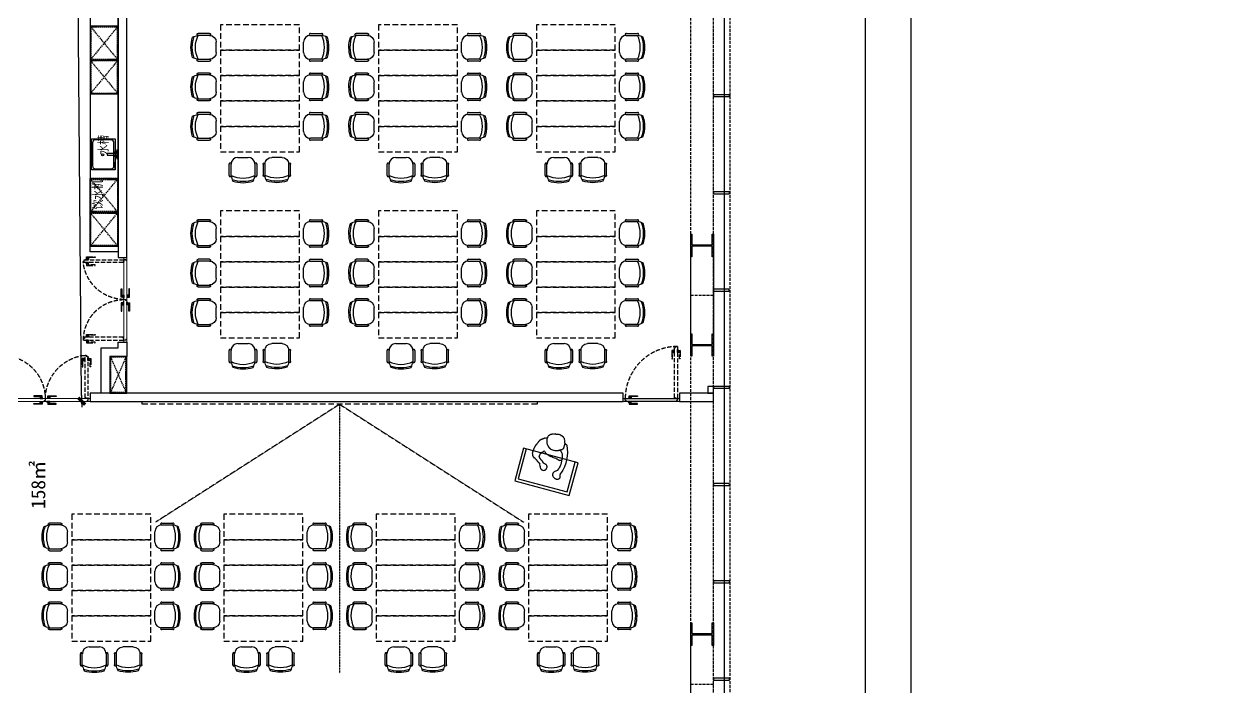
# Model space of a CAD drawing. Header units: millimetres. Extents: x 285006 to 3037698, y -2820855 to 192241.
# Drawn here: x 849787 to 871145, y -498790 to -487044 of the extents above; entities that cross this region are included whole.
import ezdxf
from ezdxf.enums import TextEntityAlignment as Align
from ezdxf.xclip import XClip

# ---------------------------------------------------------------- set-up
doc = ezdxf.new("R2010")
doc.units = ezdxf.units.MM
doc.header["$XCLIPFRAME"] = 2
doc.header["$PDMODE"] = 35
doc.header["$PDSIZE"] = -0.1
for name, pattern in [('1#C-6F$0$CONTINOUS', [0]), ('1#C-6F$0$DASHED2', [0.375, 0.25, -0.125]), ('DASH', [0.35, 0.25, -0.1]), ('DASHED', [0.75, 0.5, -0.25])]:
    doc.linetypes.add(name, pattern=pattern)
for name, color, linetype in [('!PboDS-洁具', 31, 'Continuous'), ('1#C-6F$0$0-XREF', 7, 'Continuous'), ('1#C-6F$0$S-W-BEAMLINE', 4, '1#C-6F$0$DASHED2'), ('4玻璃幕墙', 1, 'Continuous'), ('6铝型材', 8, 'Continuous'), ('___', 4, 'Continuous'), ('__附着_A10-J_KJ_2_B_28F_SEN22M3I_设计区$0$A_WALL_BRIK(砌块墙)', 190, 'Continuous'), ('BS-SHORT CABINET', 30, 'Continuous'), ('DOOR', 60, 'Continuous'), ('DOOR--02', 8, 'Continuous'), ('DS-FINISH', 20, 'Continuous'), ('F-活动家具', 51, 'Continuous'), ('FF-FURN', 51, 'Continuous'), ('FF-TEXT', 50, 'Continuous'), ('FF-活动家具', 51, 'Continuous'), ('FF1-固定家具(落地、到顶)', 30, 'Continuous'), ('WALL', 255, 'Continuous'), ('WALL-地台', 8, 'Continuous')]:
    doc.layers.add(name, color=color, linetype=linetype)
doc.layers.add('WALL-1C-6F-1$0$A-WALL-GLAZ', color=142, linetype='Continuous', lineweight=18)
doc.styles.add('CCD_DIM', font='archs.shx', dxfattribs={"width": 0.7})
doc.styles.add('DIA', font='')
doc.styles.add('T9-L46$0$CCDI-TOG-01', font='arial.ttf')
doc.styles.get('DIA').set_extended_font_data('SimSun')
doc.dimstyles.new('DIM_100', dxfattribs={"dimscale": 100, "dimtxt": 1.5, "dimasz": 1, "dimexe": 1.5, "dimexo": 1.5, "dimgap": 0.6, "dimtad": 1, "dimdec": 0, "dimrnd": 5, "dimzin": 12, "dimdsep": 46, "dimtxsty": 'CCD_DIM', "dimblk": 'CCD_Dimension_Tick', "dimcen": 0.125, "dimclrd": 44, "dimclre": 44, "dimclrt": 50, "dimadec": 0, "dimazin": 0, "dimtfac": 1, "dimtdec": 0, "dimtix": 1, "dimtmove": 2, "dimatfit": 3, "dimldrblk": 'CCD_Leader_Dot', "dimfxl": 5, "dimtvp": 1, "dimtolj": 1, "dimtzin": 0, "dimarcsym": 0})

# ---------------------------------------------------------------- blocks, each defined once
blk = doc.blocks.new('WALL-1C-6F-1$0$mullion_____')
at = {"layer": '6铝型材'}
for p, q in [((-36798, -1713), (-36798, -1433)), ((-36798, -1433), (-36758, -1433)), ((-36758, -1713), (-36758, -1433)), ((-36798, -1713), (-36758, -1713)), ((-36778, -1713), (-36778, -1733))]:
    blk.add_line(p, q, dxfattribs=at)
blk = doc.blocks.new('WALL-1C-6F-1')
at = {"layer": '4玻璃幕墙'}
blk.add_lwpolyline([(98388635, 18768923), (98388635, 18793313)], dxfattribs=at)
at = {"layer": 'WALL-地台', "linetype": 'DASH', "ltscale": 200}
for points in [[(98388435, 18768923), (98388435, 18793313)], [(98388735, 18768923), (98388735, 18793333)], [(98397574, 18787706), (98388735, 18788948)]]:
    blk.add_lwpolyline(points, dxfattribs=at)
at = {"layer": 'WALL-1C-6F-1$0$A-WALL-GLAZ', "lineweight": -3, "xscale": -1, "rotation": 89.99999957281068}
for p in [(98387002, 18749776), (98387002, 18748053), (98386998, 18746330), (98387002, 18744607), (98387002, 18742884), (98387002, 18741160), (98387002, 18739437)]:
    blk.add_blockref('WALL-1C-6F-1$0$mullion_____', p, dxfattribs=at)
blk = doc.blocks.new('1#C-6F$0$A$C13D20D7F')
at = {"layer": '1#C-6F$0$S-W-BEAMLINE', "color": 6, "linetype": '1#C-6F$0$CONTINOUS'}
blk.add_lwpolyline([(380, 200), (20, 200), (20, 13), (0, 13), (0, 413), (20, 413), (20, 225), (380, 225), (380, 413), (400, 413), (400, 13), (380, 13)], close=True, dxfattribs=at)
blk = doc.blocks.new('dfgdergherhre')
at = {"layer": 'WALL-地台', "linetype": 'DASH', "ltscale": 200}
for p, q in [((3281179, 4575341, 0), (3281179, 4627346, 0)), ((3281579, 4575341, 0), (3281579, 4627346, 0)), ((3281179, 4587361, 0), (3281179, 4588727, 0)), ((3281179, 4588044, 0), (3281579, 4588044, 0)), ((3281179, 4580468, 0), (3281179, 4581834, 0)), ((3281179, 4581151, 0), (3281579, 4581151, 0))]:
    blk.add_line(p, q, dxfattribs=at)
at = {"layer": '1#C-6F$0$0-XREF', "ltscale": 1.5, "rotation": 359.999308722076}
for p in [(3281179, 4588714, 0), (3281179, 4586948, 0), (3281179, 4581822, 0)]:
    blk.add_blockref('1#C-6F$0$A$C13D20D7F', p, dxfattribs=at)
blk = doc.blocks.new('*U477')
at = {"layer": 'DOOR', "linetype": 'Continuous', "lineweight": 0, "ltscale": 1000}
for points in [[(-758, 17), (-758, 50), (-1461, 50), (-1461, 50), (-1461, 50), (-1461, 50), (-1461, 50), (-1461, 50), (-1461, 50), (-1461, 50), (-1461, 50), (-1461, 50), (-1461, 50), (-1461, 50), (-1461, 50), (-1461, 50), (-1461, 50), (-1462, 50), (-1462, 18), (-1447, 18), (-1447, 0), (-1446, 0), (-1446, 0), (-1446, 0), (-1446, 0), (-742, 0), (-742, 17)], [(-755, 20), (-755, 50), (-39, 50), (-39, 50), (-39, 50), (-39, 50), (-39, 50), (-39, 50), (-39, 50), (-39, 50), (-39, 50), (-39, 50), (-39, 50), (-39, 50), (-39, 50), (-39, 50), (-39, 50), (-38, 50), (-38, 18), (-53, 18), (-53, 0), (-54, 0), (-54, 0), (-54, 0), (-54, 0), (-739, 0), (-739, 20), (-755, 20)]]:
    blk.add_lwpolyline(points, close=True, dxfattribs=at)
at = {"layer": 'DOOR--02', "linetype": 'DASH', "ltscale": 300}
for p, q in [((-1509, 676), (-1509, 562)), ((-1363, 676), (-1363, 562)), ((-136, 676), (-136, 562)), ((10, 676), (10, 562))]:
    blk.add_line(p, q, dxfattribs=at)
at = {"layer": 'DOOR--02'}
for p, q in [((-835, 98), (-949, 98)), ((-665, 98), (-551, 98)), ((-835, -48), (-949, -48)), ((-665, -48), (-551, -48))]:
    blk.add_line(p, q, dxfattribs=at)
at = {"layer": 'DOOR--02', "linetype": 'DASH', "ltscale": 300}
for points in [[(-1473, 677), (-1473, 712), (-1511, 712), (-1511, 669)], [(-1511, 712), (-1499, 702), (-1499, 676)], [(-1511, 676), (-1511, 562), (-1499, 562), (-1499, 676)], [(-1501, 676), (-1511, 676)], [(-1501, 676), (-1473, 676), (-1473, 676)], [(-1461, 676), (-1461, 727), (-1471, 726), (-1471, 676), (-1461, 676)], [(-1471, 710), (-1461, 710)], [(-1471, 693), (-1461, 693)], [(-1411, 676), (-1411, 727), (-1401, 726), (-1401, 676), (-1411, 676)], [(-1401, 710), (-1411, 710)], [(-1401, 693), (-1411, 693)], [(-1399, 677), (-1399, 712), (-1361, 712), (-1361, 669)], [(-1371, 676), (-1399, 676), (-1399, 676)], [(-1361, 712), (-1373, 702), (-1373, 676)], [(-1361, 676), (-1361, 562), (-1373, 562), (-1373, 676)], [(-1371, 676), (-1361, 676)], [(-100, 677), (-100, 712), (-138, 712), (-138, 669)], [(-138, 712), (-126, 702), (-126, 676)], [(-138, 676), (-138, 562), (-126, 562), (-126, 676)], [(-128, 676), (-138, 676)], [(-128, 676), (-100, 676), (-100, 676)], [(-88, 676), (-88, 727), (-98, 726), (-98, 676), (-88, 676)], [(-98, 710), (-88, 710)], [(-98, 693), (-88, 693)], [(-38, 676), (-38, 727), (-28, 726), (-28, 676), (-38, 676)], [(-28, 710), (-38, 710)], [(-28, 693), (-38, 693)], [(-26, 677), (-26, 712), (12, 712), (12, 669)], [(2, 676), (-26, 676), (-26, 676)], [(12, 712), (0, 702), (0, 676)], [(12, 676), (12, 562), (0, 562), (0, 676)], [(2, 676), (12, 676)]]:
    blk.add_lwpolyline(points, dxfattribs=at)
for points in [[(-1473, 711), (-1473, 677), (-1471, 677), (-1471, 711)], [(-1428, 755), (-1461, 755), (-1461, 51), (-1461, 51), (-1461, 51), (-1461, 51), (-1461, 51), (-1461, 51), (-1461, 51), (-1461, 51), (-1461, 51), (-1461, 51), (-1461, 51), (-1461, 51), (-1461, 51), (-1461, 51), (-1461, 51), (-1461, 50), (-1429, 50), (-1429, 65), (-1411, 65), (-1411, 66), (-1411, 66), (-1411, 66), (-1411, 66), (-1411, 770), (-1428, 770)], [(-1399, 711), (-1399, 677), (-1401, 677), (-1401, 711)], [(-100, 711), (-100, 677), (-98, 677), (-98, 711)], [(-68, 766), (-38, 766), (-38, 51), (-38, 51), (-38, 51), (-38, 51), (-38, 51), (-38, 51), (-38, 51), (-38, 51), (-38, 51), (-38, 51), (-38, 51), (-38, 51), (-38, 51), (-38, 51), (-38, 51), (-38, 50), (-70, 50), (-70, 65), (-88, 65), (-88, 66), (-88, 66), (-88, 66), (-88, 66), (-88, 751), (-68, 751), (-68, 766)], [(-26, 711), (-26, 677), (-28, 677), (-28, 711)]]:
    blk.add_lwpolyline(points, close=True, dxfattribs=at)
at = {"layer": 'DOOR--02'}
for points in [[(-835, 100), (-949, 100), (-949, 88), (-835, 88)], [(-834, 62), (-800, 62), (-800, 100), (-843, 100)], [(-836, 50), (-785, 50), (-785, 60), (-836, 60), (-836, 50)], [(-835, 90), (-835, 100)], [(-800, 100), (-809, 88), (-835, 88)], [(-835, 90), (-835, 62), (-835, 62)], [(-819, 60), (-819, 50)], [(-802, 60), (-802, 50)], [(-664, 50), (-715, 50), (-715, 60), (-664, 60), (-664, 50)], [(-666, 62), (-700, 62), (-700, 100), (-657, 100)], [(-700, 100), (-691, 88), (-665, 88)], [(-698, 60), (-698, 50)], [(-681, 60), (-681, 50)], [(-665, 100), (-551, 100), (-551, 88), (-665, 88)], [(-665, 90), (-665, 100)], [(-665, 90), (-665, 62), (-665, 62)], [(-835, -50), (-949, -50), (-949, -38), (-835, -38)], [(-834, -12), (-800, -12), (-800, -50), (-843, -50)], [(-836, 0), (-785, 0), (-785, -10), (-836, -10), (-836, 0)], [(-835, -40), (-835, -12), (-835, -12)], [(-800, -50), (-809, -38), (-835, -38)], [(-835, -40), (-835, -50)], [(-819, -10), (-819, 0)], [(-802, -10), (-802, 0)], [(-664, 0), (-715, 0), (-715, -10), (-664, -10), (-664, 0)], [(-666, -12), (-700, -12), (-700, -50), (-657, -50)], [(-700, -50), (-691, -38), (-665, -38)], [(-698, -10), (-698, 0)], [(-681, -10), (-681, 0)], [(-665, -40), (-665, -12), (-665, -12)], [(-665, -50), (-551, -50), (-551, -38), (-665, -38)], [(-665, -40), (-665, -50)]]:
    blk.add_lwpolyline(points, dxfattribs=at)
for points in [[(-800, 62), (-835, 62), (-835, 60), (-800, 60)], [(-700, 62), (-665, 62), (-665, 60), (-700, 60)], [(-800, -12), (-835, -12), (-835, -10), (-800, -10)], [(-700, -12), (-665, -12), (-665, -10), (-700, -10)]]:
    blk.add_lwpolyline(points, close=True, dxfattribs=at)
at = {"layer": 'DOOR--02', "linetype": 'DASH', "ltscale": 300}
for centre, radius, start, end in [((-1494, 38), 736, 0.9237, 83.5121), ((-39, 50), 716, 89.9199, 182.4029)]:
    blk.add_arc(centre, radius, start, end, dxfattribs=at)
at = {"layer": 'DS-FINISH', "linetype": 'Continuous', "lineweight": 0, "ltscale": 1000}
for points in [[(-1500, 50), (-1465, 50), (-1465, 15), (-1450, 15), (-1450, 0), (-1500, 0), (-1500, 50)], [(-35, 50), (0, 50), (0, 0), (-50, 0), (-50, 15), (-35, 15), (-35, 50), (0, 50)]]:
    blk.add_lwpolyline(points, dxfattribs=at)
blk = doc.blocks.new('*U498')
at = {"layer": 'DOOR', "linetype": 'Continuous', "lineweight": 0, "ltscale": 1000}
for points in [[(-808, 17), (-808, 50), (-1561, 50), (-1561, 50), (-1561, 50), (-1561, 50), (-1561, 50), (-1561, 50), (-1561, 50), (-1561, 50), (-1561, 50), (-1561, 50), (-1561, 50), (-1561, 50), (-1561, 50), (-1561, 50), (-1561, 50), (-1562, 50), (-1562, 18), (-1547, 18), (-1547, 0), (-1546, 0), (-1546, 0), (-1546, 0), (-1546, 0), (-792, 0), (-792, 17)], [(-805, 20), (-805, 50), (-39, 50), (-39, 50), (-39, 50), (-39, 50), (-39, 50), (-39, 50), (-39, 50), (-39, 50), (-39, 50), (-39, 50), (-39, 50), (-39, 50), (-39, 50), (-39, 50), (-39, 50), (-38, 50), (-38, 18), (-53, 18), (-53, 0), (-54, 0), (-54, 0), (-54, 0), (-54, 0), (-789, 0), (-789, 20), (-805, 20)]]:
    blk.add_lwpolyline(points, close=True, dxfattribs=at)
at = {"layer": 'DOOR--02', "linetype": 'DASH', "ltscale": 300}
for p, q in [((-1610, 726), (-1610, 612)), ((-1464, 726), (-1464, 612)), ((-136, 726), (-136, 612)), ((10, 726), (10, 612))]:
    blk.add_line(p, q, dxfattribs=at)
at = {"layer": 'DOOR--02'}
for p, q in [((-885, 98), (-999, 98)), ((-715, 98), (-601, 98)), ((-885, -48), (-999, -48)), ((-715, -48), (-601, -48))]:
    blk.add_line(p, q, dxfattribs=at)
at = {"layer": 'DOOR--02', "linetype": 'DASH', "ltscale": 300}
for points in [[(-1574, 727), (-1574, 762), (-1612, 762), (-1612, 719)], [(-1612, 762), (-1600, 752), (-1600, 726)], [(-1612, 726), (-1612, 612), (-1600, 612), (-1600, 726)], [(-1602, 726), (-1612, 726)], [(-1602, 726), (-1574, 726), (-1574, 726)], [(-1562, 726), (-1562, 777), (-1572, 776), (-1572, 726), (-1562, 726)], [(-1572, 760), (-1562, 760)], [(-1572, 743), (-1562, 743)], [(-1512, 726), (-1512, 777), (-1502, 776), (-1502, 726), (-1512, 726)], [(-1502, 760), (-1512, 760)], [(-1502, 743), (-1512, 743)], [(-1500, 727), (-1500, 762), (-1462, 762), (-1462, 719)], [(-1472, 726), (-1500, 726), (-1500, 726)], [(-1462, 762), (-1474, 752), (-1474, 726)], [(-1462, 726), (-1462, 612), (-1474, 612), (-1474, 726)], [(-1472, 726), (-1462, 726)], [(-100, 727), (-100, 762), (-138, 762), (-138, 719)], [(-138, 762), (-126, 752), (-126, 726)], [(-138, 726), (-138, 612), (-126, 612), (-126, 726)], [(-128, 726), (-138, 726)], [(-128, 726), (-100, 726), (-100, 726)], [(-88, 726), (-88, 777), (-98, 776), (-98, 726), (-88, 726)], [(-98, 760), (-88, 760)], [(-98, 743), (-88, 743)], [(-38, 726), (-38, 777), (-28, 776), (-28, 726), (-38, 726)], [(-28, 760), (-38, 760)], [(-28, 743), (-38, 743)], [(-26, 727), (-26, 762), (12, 762), (12, 719)], [(2, 726), (-26, 726), (-26, 726)], [(12, 762), (0, 752), (0, 726)], [(12, 726), (12, 612), (0, 612), (0, 726)], [(2, 726), (12, 726)]]:
    blk.add_lwpolyline(points, dxfattribs=at)
for points in [[(-1574, 761), (-1574, 727), (-1572, 727), (-1572, 761)], [(-1529, 805), (-1562, 805), (-1562, 51), (-1562, 51), (-1562, 51), (-1562, 51), (-1562, 51), (-1562, 51), (-1562, 51), (-1562, 51), (-1562, 51), (-1562, 51), (-1562, 51), (-1562, 51), (-1562, 51), (-1562, 51), (-1562, 51), (-1562, 50), (-1530, 50), (-1530, 65), (-1512, 65), (-1512, 66), (-1512, 66), (-1512, 66), (-1512, 66), (-1512, 820), (-1529, 820)], [(-1500, 761), (-1500, 727), (-1502, 727), (-1502, 761)], [(-100, 761), (-100, 727), (-98, 727), (-98, 761)], [(-68, 816), (-38, 816), (-38, 51), (-38, 51), (-38, 51), (-38, 51), (-38, 51), (-38, 51), (-38, 51), (-38, 51), (-38, 51), (-38, 51), (-38, 51), (-38, 51), (-38, 51), (-38, 51), (-38, 51), (-38, 50), (-70, 50), (-70, 65), (-88, 65), (-88, 66), (-88, 66), (-88, 66), (-88, 66), (-88, 801), (-68, 801), (-68, 816)], [(-26, 761), (-26, 727), (-28, 727), (-28, 761)]]:
    blk.add_lwpolyline(points, close=True, dxfattribs=at)
at = {"layer": 'DOOR--02'}
for points in [[(-885, 100), (-999, 100), (-999, 88), (-885, 88)], [(-884, 62), (-850, 62), (-850, 100), (-893, 100)], [(-886, 50), (-835, 50), (-835, 60), (-886, 60), (-886, 50)], [(-885, 90), (-885, 100)], [(-850, 100), (-859, 88), (-885, 88)], [(-885, 90), (-885, 62), (-885, 62)], [(-869, 60), (-869, 50)], [(-852, 60), (-852, 50)], [(-714, 50), (-765, 50), (-765, 60), (-714, 60), (-714, 50)], [(-716, 62), (-750, 62), (-750, 100), (-707, 100)], [(-750, 100), (-741, 88), (-715, 88)], [(-748, 60), (-748, 50)], [(-731, 60), (-731, 50)], [(-715, 100), (-601, 100), (-601, 88), (-715, 88)], [(-715, 90), (-715, 100)], [(-715, 90), (-715, 62), (-715, 62)], [(-885, -50), (-999, -50), (-999, -38), (-885, -38)], [(-884, -12), (-850, -12), (-850, -50), (-893, -50)], [(-886, 0), (-835, 0), (-835, -10), (-886, -10), (-886, 0)], [(-885, -40), (-885, -12), (-885, -12)], [(-850, -50), (-859, -38), (-885, -38)], [(-885, -40), (-885, -50)], [(-869, -10), (-869, 0)], [(-852, -10), (-852, 0)], [(-714, 0), (-765, 0), (-765, -10), (-714, -10), (-714, 0)], [(-716, -12), (-750, -12), (-750, -50), (-707, -50)], [(-750, -50), (-741, -38), (-715, -38)], [(-748, -10), (-748, 0)], [(-731, -10), (-731, 0)], [(-715, -40), (-715, -12), (-715, -12)], [(-715, -50), (-601, -50), (-601, -38), (-715, -38)], [(-715, -40), (-715, -50)]]:
    blk.add_lwpolyline(points, dxfattribs=at)
for points in [[(-850, 62), (-885, 62), (-885, 60), (-850, 60)], [(-750, 62), (-715, 62), (-715, 60), (-750, 60)], [(-850, -12), (-885, -12), (-885, -10), (-850, -10)], [(-750, -12), (-715, -12), (-715, -10), (-750, -10)]]:
    blk.add_lwpolyline(points, close=True, dxfattribs=at)
at = {"layer": 'DOOR--02', "linetype": 'DASH', "ltscale": 300}
for centre, radius, start, end in [((-1594, 38), 786, 0.8702, 84.0232), ((-39, 50), 766, 89.9252, 182.2459)]:
    blk.add_arc(centre, radius, start, end, dxfattribs=at)
at = {"layer": 'DS-FINISH', "linetype": 'Continuous', "lineweight": 0, "ltscale": 1000}
for points in [[(-1600, 50), (-1565, 50), (-1565, 15), (-1550, 15), (-1550, 0), (-1600, 0), (-1600, 50)], [(-35, 50), (0, 50), (0, 0), (-50, 0), (-50, 15), (-35, 15), (-35, 50), (0, 50)]]:
    blk.add_lwpolyline(points, dxfattribs=at)
blk = doc.blocks.new('*U509')
at = {"layer": 'FF1-固定家具(落地、到顶)', "color": 55, "linetype": 'DASH', "ltscale": 100}
for p, q in [((15, 285), (635, 15)), ((15, 15), (635, 285)), ((650, 0), (650, 300))]:
    blk.add_line(p, q, dxfattribs=at)
at = {"layer": 'FF1-固定家具(落地、到顶)'}
blk.add_lwpolyline([(0, 300), (650, 300), (650, 0), (0, 0)], close=True, dxfattribs=at)
at = {"layer": 'FF1-固定家具(落地、到顶)', "color": 55, "linetype": 'DASH', "ltscale": 100}
blk.add_lwpolyline([(15, 285), (635, 285), (635, 15), (15, 15)], close=True, dxfattribs=at)
blk = doc.blocks.new('A$C64783269')
at = {"layer": 'FF-活动家具'}
for p, q in [((1, 151), (1, 400)), ((41, 151), (41, 400)), ((570, 399), (570, 150)), ((610, 399), (610, 150)), ((419, 0), (191, 0))]:
    blk.add_line(p, q, dxfattribs=at)
for centre, radius, start, end in [((305, -192), 752, 72.7146, 107.2107), ((21, 405), 20.8, 344.5058, 195.4229), ((461, 332), 426, 152.8506, 170.8394), ((305, -144), 604, 64.0229, 115.9163), ((305, -200), 730, 70.8382, 109.1021), ((149, 332), 426, 9.0894, 27.0688), ((590, 405), 20.8, 344.5058, 195.4229), ((21, 145), 20.8, 164.5058, 15.4229), ((191, 150), 150, 179.9644, 269.9644), ((419, 150), 150, 269.9644, 359.9644), ((590, 145), 20.8, 164.5058, 15.4229)]:
    blk.add_arc(centre, radius, start, end, dxfattribs=at)
blk = doc.blocks.new('DFGDFGHDTH')
at = {"layer": 'FF-FURN', "linetype": 'DASHED', "ltscale": 200}
for points in [[(3283808, 4592442), (3283808, 4591042), (3284258, 4591042), (3284258, 4592442)], [(3284258, 4592442), (3284258, 4591042), (3284708, 4591042), (3284708, 4592442)], [(3284708, 4592442), (3284708, 4591042), (3285158, 4591042), (3285158, 4592442)], [(3285158, 4592442), (3285158, 4591042), (3285608, 4591042), (3285608, 4592442)], [(3285608, 4592442), (3285608, 4591042), (3286058, 4591042), (3286058, 4592442)]]:
    blk.add_lwpolyline(points, close=True, dxfattribs=at)
at = {"layer": 'FF-FURN', "linetype": 'DASHED', "ltscale": 200, "xscale": 0.8, "yscale": 0.8, "zscale": 0.8}
for p in [(3283964, 4592517), (3284664, 4592517), (3285364, 4592517)]:
    blk.add_blockref('A$C64783269', p, dxfattribs=at)
at = {"layer": 'FF-FURN', "linetype": 'DASHED', "ltscale": 200}
for p, xscale, yscale, zscale, rotation in [((3286158, 4591798), -0.8, 0.8, 0.8, 269.9999999999999), ((3286158, 4591686), 0.8000000000000002, 0.8000000000000002, 0.8000000000000002, 270.0000006730583), ((3283964, 4590967), -0.8, 0.8, 0.8, 180), ((3284664, 4590967), -0.8, 0.8, 0.8, 180), ((3285364, 4590967), -0.8, 0.8, 0.8, 180)]:
    blk.add_blockref('A$C64783269', p, dxfattribs=dict(at, xscale=xscale, yscale=yscale, zscale=zscale, rotation=rotation))
blk = doc.blocks.new('A$C1C14294A')
at = {"layer": 'FF-活动家具', "color": 8}
for p, q in [((67, 427), (70, 427)), ((67, 425), (67, 427)), ((70, 427), (72, 430)), ((72, 430), (78, 435)), ((78, 435), (81, 440)), ((81, 440), (84, 440)), ((84, 442), (89, 442)), ((84, 440), (84, 442)), ((89, 445), (94, 444)), ((89, 442), (89, 445)), ((94, 444), (97, 447)), ((97, 447), (105, 447)), ((105, 447), (108, 449)), ((108, 449), (113, 449)), ((113, 449), (116, 451)), ((116, 451), (124, 451)), ((124, 451), (126, 453)), ((126, 453), (145, 452)), ((131, 450), (132, 458)), ((132, 458), (135, 461)), ((135, 463), (138, 468)), ((135, 461), (135, 463)), ((138, 476), (141, 479)), ((138, 468), (138, 476)), ((141, 481), (144, 484)), ((141, 479), (141, 481)), ((144, 484), (146, 486)), ((145, 452), (147, 450)), ((146, 486), (147, 489)), ((147, 489), (149, 494)), ((147, 450), (160, 449)), ((149, 494), (152, 497)), ((152, 497), (155, 499)), ((155, 502), (158, 502)), ((155, 499), (155, 502)), ((158, 502), (158, 508)), ((158, 504), (161, 507)), ((158, 502), (158, 504)), ((160, 449), (163, 446)), ((161, 507), (164, 512)), ((163, 446), (168, 446)), ((164, 512), (166, 514)), ((166, 514), (169, 517)), ((168, 446), (170, 443)), ((169, 517), (172, 522)), ((170, 443), (178, 443)), ((172, 522), (175, 527)), ((175, 527), (178, 529)), ((178, 529), (181, 535)), ((178, 443), (181, 440)), ((181, 535), (183, 537)), ((181, 440), (189, 439)), ((183, 537), (186, 540)), ((186, 540), (189, 542)), ((189, 542), (192, 545)), ((189, 439), (191, 437)), ((191, 437), (199, 436)), ((192, 545), (194, 547)), ((194, 547), (195, 550)), ((195, 550), (197, 550)), ((197, 550), (200, 552)), ((199, 436), (204, 433)), ((200, 555), (208, 562)), ((200, 552), (200, 555)), ((204, 433), (212, 433)), ((208, 562), (211, 565)), ((211, 565), (214, 564)), ((212, 433), (214, 430)), ((214, 564), (216, 567)), ((214, 430), (220, 427)), ((216, 567), (219, 567)), ((219, 567), (222, 569)), ((220, 427), (222, 427)), ((222, 569), (224, 569)), ((224, 569), (227, 572)), ((227, 572), (238, 576)), ((238, 576), (241, 579)), ((241, 579), (246, 581)), ((246, 581), (251, 581)), ((251, 581), (262, 586)), ((262, 586), (267, 585)), ((267, 585), (273, 588)), ((273, 588), (278, 590)), ((278, 590), (284, 592)), ((284, 592), (289, 595)), ((289, 595), (292, 594)), ((292, 594), (300, 597)), ((300, 597), (305, 602)), ((305, 602), (310, 604)), ((310, 604), (316, 604)), ((316, 604), (318, 606)), ((318, 606), (326, 608)), ((326, 608), (332, 611)), ((332, 611), (337, 610)), ((337, 610), (340, 613)), ((340, 613), (348, 613)), ((348, 613), (353, 615)), ((353, 615), (364, 614)), ((364, 614), (366, 617)), ((367, 433), (364, 430)), ((364, 430), (367, 425)), ((366, 617), (390, 616)), ((370, 432), (367, 433)), ((370, 435), (370, 432)), ((372, 435), (370, 435)), ((375, 437), (372, 435)), ((378, 440), (375, 437)), ((381, 442), (378, 440)), ((383, 442), (381, 442)), ((383, 445), (383, 442)), ((386, 445), (383, 445)), ((392, 452), (386, 447)), ((386, 447), (386, 445)), ((390, 616), (393, 618)), ((395, 457), (392, 452)), ((393, 618), (429, 616)), ((397, 460), (395, 457)), ((400, 460), (397, 460)), ((405, 462), (400, 460)), ((411, 467), (405, 462)), ((416, 469), (411, 467)), ((419, 472), (416, 469)), ((424, 474), (419, 472)), ((427, 474), (424, 474)), ((430, 477), (427, 474)), ((429, 616), (430, 619)), ((430, 619), (435, 621)), ((435, 479), (430, 477)), ((435, 621), (474, 619)), ((440, 479), (435, 479)), ((443, 481), (440, 479)), ((454, 481), (443, 481)), ((456, 483), (454, 481)), ((488, 481), (456, 483)), ((474, 619), (474, 616)), ((474, 616), (477, 616)), ((477, 616), (477, 614)), ((477, 614), (479, 613)), ((479, 613), (482, 611)), ((482, 611), (484, 611)), ((484, 611), (487, 608)), ((487, 608), (489, 608)), ((488, 479), (488, 481)), ((490, 479), (488, 479)), ((489, 608), (492, 605)), ((493, 476), (490, 479)), ((492, 605), (500, 604)), ((496, 476), (493, 476)), ((495, 473), (496, 476)), ((498, 473), (495, 473)), ((503, 470), (498, 473)), ((500, 604), (502, 602)), ((502, 602), (505, 599)), ((508, 465), (503, 470)), ((505, 599), (510, 599)), ((508, 462), (508, 465)), ((510, 459), (508, 462)), ((510, 599), (510, 596)), ((510, 596), (512, 596)), ((513, 459), (510, 459)), ((512, 596), (518, 593)), ((513, 456), (513, 459)), ((516, 456), (513, 456)), ((518, 453), (516, 456)), ((518, 593), (520, 590)), ((520, 448), (518, 453)), ((520, 590), (522, 585)), ((523, 445), (520, 448)), ((522, 585), (525, 582)), ((523, 443), (523, 445)), ((525, 443), (523, 443)), ((525, 582), (525, 579)), ((525, 579), (527, 577)), ((528, 437), (525, 443)), ((527, 577), (530, 574)), ((530, 434), (528, 437)), ((530, 574), (532, 571)), ((530, 432), (530, 434)), ((535, 426), (530, 432)), ((532, 571), (532, 563)), ((532, 563), (534, 563)), ((534, 563), (534, 555)), ((534, 555), (537, 555)), ((537, 555), (536, 550)), ((536, 550), (539, 547)), ((539, 547), (539, 546)), ((539, 546), (541, 543)), ((541, 543), (543, 541)), ((543, 541), (543, 539)), ((543, 539), (545, 535)), ((545, 535), (548, 531)), ((548, 531), (548, 528)), ((548, 528), (551, 525)), ((551, 525), (553, 523)), ((553, 523), (553, 520)), ((553, 520), (556, 517)), ((556, 517), (558, 512)), ((558, 512), (558, 510)), ((558, 510), (560, 506)), ((560, 506), (563, 504)), ((563, 504), (565, 502)), ((565, 502), (565, 500)), ((565, 500), (567, 500)), ((567, 500), (567, 498)), ((567, 498), (569, 498)), ((569, 498), (569, 496)), ((569, 496), (571, 496)), ((571, 496), (570, 494)), ((570, 494), (572, 492)), ((572, 492), (574, 490)), ((574, 490), (574, 489)), ((574, 489), (576, 489)), ((576, 489), (576, 487)), ((576, 487), (577, 487)), ((577, 487), (577, 485)), ((577, 485), (579, 483)), ((579, 483), (581, 481)), ((581, 481), (583, 479)), ((583, 479), (582, 475)), ((582, 475), (584, 473)), ((584, 473), (584, 471)), ((584, 471), (586, 469)), ((586, 469), (588, 467)), ((588, 467), (588, 465)), ((588, 465), (589, 463)), ((589, 463), (591, 461)), ((591, 461), (591, 458)), ((591, 458), (593, 456)), ((593, 456), (592, 452)), ((592, 452), (594, 450)), ((594, 450), (596, 448)), ((596, 448), (596, 446)), ((596, 446), (598, 446)), ((598, 446), (598, 444)), ((598, 444), (599, 442)), ((599, 442), (601, 440)), ((601, 440), (601, 439)), ((601, 439), (603, 437)), ((603, 437), (606, 434)), ((606, 434), (608, 433)), ((608, 433), (610, 432)), ((610, 432), (614, 430)), ((614, 430), (619, 430)), ((619, 430), (621, 428)), ((621, 428), (627, 428)), ((627, 428), (628, 426)), ((1, 272), (0, 257)), ((0, 257), (2, 255)), ((3, 273), (1, 272)), ((2, 255), (2, 251)), ((2, 251), (3, 250)), ((5, 286), (3, 284)), ((3, 284), (3, 273)), ((3, 250), (3, 248)), ((3, 248), (5, 246)), ((7, 293), (5, 291)), ((5, 291), (5, 286)), ((5, 246), (5, 242)), ((5, 242), (6, 240)), ((6, 240), (6, 237)), ((6, 237), (8, 235)), ((8, 299), (7, 293)), ((10, 300), (8, 299)), ((8, 235), (8, 229)), ((8, 229), (9, 227)), ((9, 227), (9, 222)), ((9, 222), (11, 220)), ((12, 308), (10, 306)), ((10, 306), (10, 300)), ((11, 220), (11, 216)), ((11, 216), (12, 214)), ((14, 313), (12, 311)), ((12, 311), (12, 308)), ((12, 214), (12, 209)), ((16, 318), (14, 317)), ((14, 317), (14, 313)), ((18, 324), (16, 322)), ((16, 322), (16, 318)), ((17, 328), (18, 341)), ((17, 328), (18, 324)), ((18, 341), (21, 343)), ((21, 348), (24, 353)), ((21, 343), (21, 348)), ((24, 359), (27, 361)), ((24, 353), (24, 359)), ((27, 369), (30, 372)), ((27, 361), (27, 369)), ((30, 372), (33, 377)), ((33, 377), (36, 382)), ((36, 387), (39, 390)), ((36, 382), (36, 387)), ((39, 392), (42, 395)), ((39, 390), (39, 392)), ((42, 397), (45, 400)), ((42, 395), (42, 397)), ((45, 400), (50, 410)), ((50, 410), (53, 412)), ((53, 412), (56, 418)), ((56, 418), (61, 420)), ((61, 420), (62, 423)), ((62, 423), (64, 425)), ((64, 425), (67, 425)), ((222, 427), (222, 425)), ((222, 425), (227, 424)), ((227, 424), (230, 421)), ((230, 421), (232, 419)), ((232, 419), (235, 416)), ((235, 416), (237, 416)), ((237, 416), (237, 413)), ((237, 413), (240, 413)), ((240, 413), (242, 410)), ((242, 410), (245, 408)), ((245, 408), (247, 405)), ((247, 405), (247, 402)), ((247, 402), (250, 402)), ((250, 402), (252, 399)), ((252, 399), (257, 396)), ((257, 396), (260, 396)), ((260, 396), (262, 393)), ((262, 393), (265, 391)), ((265, 391), (267, 385)), ((267, 385), (270, 382)), ((270, 382), (275, 380)), ((275, 380), (275, 374)), ((275, 374), (277, 372)), ((277, 372), (280, 369)), ((280, 369), (279, 366)), ((279, 366), (282, 363)), ((282, 363), (284, 358)), ((284, 358), (287, 355)), ((286, 218), (286, 211)), ((288, 218), (286, 218)), ((287, 355), (289, 353)), ((289, 227), (288, 218)), ((289, 353), (289, 350)), ((289, 350), (292, 347)), ((290, 229), (289, 227)), ((291, 236), (290, 229)), ((292, 347), (291, 345)), ((291, 345), (294, 339)), ((293, 238), (291, 236)), ((295, 245), (293, 243)), ((293, 243), (293, 238)), ((294, 339), (294, 336)), ((294, 336), (296, 334)), ((297, 254), (295, 252)), ((295, 252), (295, 245)), ((296, 334), (296, 331)), ((296, 331), (298, 326)), ((299, 317), (297, 278)), ((297, 278), (298, 274)), ((298, 274), (297, 254)), ((298, 326), (298, 318)), ((298, 318), (299, 317)), ((367, 425), (374, 416)), ((374, 416), (379, 408)), ((379, 408), (381, 405)), ((381, 405), (384, 405)), ((384, 405), (384, 403)), ((384, 403), (386, 397)), ((386, 397), (391, 389)), ((391, 389), (396, 384)), ((396, 384), (398, 376)), ((398, 376), (398, 373)), ((398, 373), (400, 368)), ((400, 368), (405, 365)), ((405, 365), (405, 360)), ((405, 360), (408, 357)), ((408, 357), (407, 351)), ((407, 351), (410, 343)), ((410, 343), (412, 333)), ((412, 333), (414, 325)), ((414, 325), (416, 322)), ((416, 322), (416, 312)), ((416, 312), (418, 306)), ((418, 306), (418, 301)), ((418, 301), (420, 290)), ((420, 290), (422, 282)), ((422, 282), (421, 264)), ((421, 264), (423, 256)), ((423, 256), (422, 222)), ((422, 222), (424, 216)), ((424, 216), (423, 195)), ((537, 424), (535, 426)), ((537, 421), (537, 424)), ((540, 416), (537, 421)), ((540, 413), (540, 416)), ((540, 412), (540, 413)), ((540, 412), (545, 404)), ((545, 402), (545, 404)), ((547, 402), (545, 402)), ((547, 398), (547, 402)), ((549, 398), (547, 398)), ((548, 396), (549, 398)), ((550, 396), (548, 396)), ((552, 394), (550, 396)), ((554, 392), (552, 394)), ((556, 392), (554, 392)), ((556, 390), (556, 392)), ((557, 390), (556, 390)), ((559, 388), (557, 390)), ((559, 388), (564, 383)), ((564, 380), (564, 383)), ((567, 380), (564, 380)), ((569, 377), (567, 380)), ((573, 375), (569, 377)), ((573, 373), (573, 375)), ((575, 373), (573, 373)), ((575, 369), (575, 373)), ((577, 367), (575, 369)), ((576, 361), (577, 367)), ((578, 361), (576, 361)), ((578, 348), (578, 361)), ((579, 346), (578, 348)), ((579, 341), (579, 346)), ((581, 339), (579, 341)), ((581, 333), (581, 339)), ((582, 331), (581, 333)), ((582, 327), (582, 331)), ((584, 325), (582, 327)), ((584, 323), (584, 325)), ((586, 321), (584, 323)), ((585, 318), (586, 321)), ((587, 316), (585, 318)), ((589, 314), (587, 316)), ((589, 312), (589, 314)), ((591, 312), (589, 312)), ((591, 310), (591, 312)), ((592, 308), (591, 310)), ((592, 306), (592, 308)), ((594, 304), (592, 306)), ((596, 304), (594, 304)), ((598, 302), (596, 304)), ((599, 302), (598, 302)), ((601, 300), (599, 302)), ((603, 300), (601, 300)), ((605, 298), (603, 300)), ((607, 296), (605, 298)), ((608, 296), (607, 296)), ((610, 294), (608, 296)), ((612, 292), (610, 294)), ((623, 291), (612, 292)), ((627, 293), (623, 291)), ((647, 292), (627, 293)), ((628, 426), (632, 426)), ((632, 426), (634, 424)), ((634, 424), (636, 424)), ((636, 424), (638, 422)), ((638, 422), (639, 420)), ((639, 420), (641, 420)), ((641, 420), (643, 418)), ((643, 418), (645, 417)), ((645, 417), (647, 416)), ((647, 416), (648, 415)), ((651, 294), (647, 292)), ((648, 415), (650, 413)), ((650, 413), (652, 411)), ((659, 293), (651, 294)), ((652, 411), (654, 411)), ((654, 411), (656, 409)), ((656, 409), (657, 409)), ((657, 409), (657, 407)), ((657, 407), (659, 407)), ((659, 407), (661, 405)), ((661, 295), (659, 293)), ((661, 405), (663, 405)), ((663, 295), (661, 295)), ((663, 405), (665, 403)), ((665, 297), (663, 295)), ((665, 403), (666, 403)), ((666, 297), (665, 297)), ((666, 403), (666, 401)), ((666, 401), (670, 401)), ((668, 298), (666, 297)), ((670, 300), (668, 298)), ((670, 401), (672, 399)), ((672, 300), (670, 300)), ((672, 399), (674, 399)), ((674, 302), (672, 300)), ((674, 399), (674, 397)), ((674, 397), (677, 397)), ((676, 304), (674, 302)), ((676, 305), (676, 304)), ((678, 305), (676, 305)), ((677, 397), (679, 395)), ((680, 307), (678, 305)), ((679, 395), (681, 393)), ((682, 311), (680, 309)), ((680, 309), (680, 307)), ((681, 393), (681, 391)), ((681, 391), (683, 391)), ((683, 391), (682, 387)), ((682, 387), (684, 385)), ((684, 313), (682, 311)), ((684, 385), (686, 383)), ((686, 316), (684, 314)), ((684, 314), (684, 313)), ((686, 383), (686, 382)), ((686, 382), (688, 380)), ((688, 318), (686, 316)), ((688, 380), (688, 378)), ((688, 378), (689, 378)), ((688, 320), (688, 318)), ((690, 320), (688, 320)), ((689, 378), (691, 376)), ((692, 323), (690, 322)), ((690, 322), (690, 320)), ((691, 376), (691, 372)), ((691, 372), (693, 372)), ((694, 331), (692, 329)), ((692, 329), (692, 323)), ((693, 372), (693, 366)), ((693, 366), (694, 364)), ((694, 364), (694, 355)), ((694, 355), (695, 351)), ((695, 351), (694, 331)), ((12, 209), (14, 207)), ((14, 207), (15, 205)), ((15, 205), (15, 201)), ((15, 201), (17, 199)), ((17, 199), (17, 198)), ((17, 198), (19, 196)), ((19, 196), (23, 185)), ((28, 180), (23, 185)), ((32, 171), (28, 180)), ((37, 166), (32, 171)), ((42, 160), (37, 166)), ((47, 157), (42, 160)), ((50, 155), (47, 157)), ((53, 155), (50, 155)), ((58, 152), (53, 155)), ((60, 149), (58, 152)), ((65, 146), (60, 149)), ((70, 146), (65, 146)), ((73, 143), (70, 146)), ((76, 143), (73, 143)), ((81, 140), (76, 143)), ((83, 140), (81, 140)), ((86, 137), (83, 140)), ((88, 137), (86, 137)), ((94, 134), (88, 137)), ((99, 134), (94, 134)), ((106, 131), (99, 134)), ((112, 128), (106, 131)), ((114, 125), (112, 128)), ((119, 125), (114, 125)), ((122, 122), (119, 125)), ((135, 121), (122, 122)), ((131, 117), (131, 121)), ((133, 115), (131, 117)), ((132, 104), (133, 115)), ((134, 102), (132, 104)), ((134, 96), (134, 102)), ((136, 95), (134, 96)), ((140, 118), (135, 121)), ((135, 91), (136, 95)), ((137, 91), (135, 91)), ((137, 85), (137, 91)), ((139, 83), (137, 85)), ((200, 115), (140, 118)), ((203, 118), (200, 115)), ((211, 117), (203, 118)), ((214, 120), (211, 117)), ((219, 122), (214, 120)), ((222, 125), (219, 122)), ((222, 127), (222, 125)), ((225, 127), (222, 127)), ((227, 129), (225, 127)), ((233, 132), (227, 129)), ((236, 134), (233, 132)), ((238, 139), (236, 137)), ((236, 137), (236, 134)), ((241, 145), (238, 139)), ((244, 147), (241, 145)), ((247, 150), (244, 147)), ((250, 155), (247, 150)), ((253, 160), (250, 155)), ((256, 165), (253, 160)), ((258, 170), (256, 167)), ((256, 167), (256, 165)), ((261, 175), (258, 170)), ((264, 180), (261, 175)), ((267, 183), (264, 180)), ((270, 188), (267, 185)), ((267, 185), (267, 183)), ((276, 195), (270, 190)), ((270, 190), (270, 188)), ((278, 198), (276, 195)), ((280, 202), (278, 201)), ((278, 201), (278, 198)), ((282, 204), (280, 202)), ((284, 205), (282, 204)), ((284, 211), (284, 205)), ((286, 211), (284, 211)), ((434, 113), (422, 86)), ((423, 195), (425, 187)), ((425, 187), (425, 180)), ((425, 180), (427, 177)), ((427, 177), (426, 166)), ((426, 166), (429, 161)), ((429, 161), (431, 155)), ((431, 155), (431, 150)), ((431, 150), (433, 145)), ((433, 145), (435, 137)), ((437, 118), (434, 116)), ((434, 116), (434, 113)), ((435, 137), (438, 129)), ((438, 129), (437, 118))]:
    blk.add_line(p, q, dxfattribs=at)
blk.add_lwpolyline([(140, 120, -0.214441), (104, 132)], format="xyb", dxfattribs=at)
for points in [[(260, 173), (270, 157), (281, 142), (292, 129), (305, 118), (315, 111), (327, 106), (339, 101), (351, 98), (377, 93), (404, 89), (467, 79), (498, 76), (514, 76), (529, 77), (553, 81), (576, 87), (623, 103)], [(395, 91), (392, 90)], [(623, 103), (636, 120), (643, 129), (651, 136), (660, 144), (665, 147), (669, 150), (674, 152), (680, 155), (685, 156), (690, 157), (696, 158), (702, 158), (707, 158), (713, 157), (718, 155), (724, 153), (729, 151), (733, 148), (737, 145), (741, 142), (747, 135), (752, 127), (757, 119), (762, 109), (766, 99), (768, 89), (769, 84), (770, 79), (770, 74), (770, 69), (770, 64), (769, 59), (768, 54), (766, 50), (764, 45), (762, 41), (757, 35), (752, 29), (746, 24), (740, 20), (733, 17), (727, 15), (720, 14), (716, 14), (713, 14), (709, 15), (705, 16), (698, 19), (691, 22), (683, 25), (679, 26), (674, 27), (669, 27), (664, 27), (659, 26), (654, 26), (645, 23)]]:
    blk.add_lwpolyline(points, dxfattribs=at)
blk.add_arc((467, 680), 681, 241.2239, 285.1854, dxfattribs=at)
blk = doc.blocks.new('DSGFDGDFGDG')
at = {"layer": 'FF-活动家具', "elevation": 0}
blk.add_lwpolyline([(3272360, 4574370), (3271760, 4574370), (3271760, 4575370), (3272360, 4575370)], close=True, dxfattribs=at)
blk.add_lwpolyline([(3271760, 4575320), (3272310, 4575320), (3272310, 4574420), (3271760, 4574420)], dxfattribs=at)
at = {"layer": 'FF-活动家具', "color": 8, "rotation": 3.435837834233141}
blk.add_blockref('A$C1C14294A', (3271375, 4574552, 0), dxfattribs=at)
blk = doc.blocks.new('*U914')
at = {"layer": 'FF1-固定家具(落地、到顶)', "color": 55, "linetype": 'DASH', "ltscale": 100}
for p, q in [((15, 485), (585, 15)), ((15, 15), (585, 485)), ((600, 0), (600, 500))]:
    blk.add_line(p, q, dxfattribs=at)
at = {"layer": 'FF1-固定家具(落地、到顶)'}
blk.add_lwpolyline([(0, 500), (600, 500), (600, 0), (0, 0)], close=True, dxfattribs=at)
at = {"layer": 'FF1-固定家具(落地、到顶)', "color": 55, "linetype": 'DASH', "ltscale": 100}
blk.add_lwpolyline([(15, 485), (585, 485), (585, 15), (15, 15)], close=True, dxfattribs=at)
blk = doc.blocks.new('DSGERWGER4GYE4GYE4Y')
at = {"linetype": 'Continuous'}
blk.add_wipeout([(851396, -69747), (851396, -69197), (850976, -69197), (850976, -69747)], dxfattribs=at).translate(0, 0, 0).dxf.layer = 'F-活动家具'
at = {"layer": 'F-活动家具', "linetype": 'Continuous'}
for p, q in [((851429, -69384, 0), (851429, -69559, 0)), ((851459, -69434, 0), (851379, -69434, 0)), ((851459, -69509, 0), (851379, -69509, 0)), ((851396, -69734, 0), (851396, -69609, 0))]:
    blk.add_line(p, q, dxfattribs=at)
at = {"layer": 'F-活动家具', "linetype": 'Continuous', "elevation": 0}
for points in [[(850976, -69197), (851396, -69197), (851396, -69747), (850976, -69747), (850976, -69197)], [(851454, -69459), (851254, -69459), (851254, -69484), (851454, -69484), (851454, -69459)]]:
    blk.add_lwpolyline(points, dxfattribs=at)
blk.add_lwpolyline([(850996, -69267), (850996, -69677, 0.414214), (851046, -69727), (851326, -69727, 0.414214), (851376, -69677), (851376, -69267, 0.414214), (851326, -69217), (851046, -69217, 0.414214)], format="xyb", close=True, dxfattribs=at)
at = {"layer": 'F-活动家具', "linetype": 'Continuous'}
for centre, radius in [((851429, -69434, 0), 25), ((851176, -69480, 0), 18.4), ((851429, -69509, 0), 25)]:
    blk.add_circle(centre, radius, dxfattribs=at)
blk = doc.blocks.new('M--900')
at = {"layer": 'DOOR'}
blk.add_lwpolyline([(-962, 50), (-38, 50), (-38, 18), (-53, 18), (-53, 0), (-947, 0), (-947, 18), (-962, 18), (-962, 50)], dxfattribs=at)
at = {"layer": 'DOOR--02', "linetype": 'DASH', "ltscale": 300}
for p, q in [((-136, 869), (-136, 755)), ((10, 869), (10, 755))]:
    blk.add_line(p, q, dxfattribs=at)
at = {"layer": 'DOOR--02'}
for p, q in [((-857, 98), (-743, 98)), ((-857, -48), (-743, -48))]:
    blk.add_line(p, q, dxfattribs=at)
at = {"layer": 'DOOR--02', "linetype": 'DASH', "ltscale": 300}
for points in [[(-100, 870), (-100, 904), (-138, 904), (-138, 861)], [(-138, 904), (-126, 895), (-126, 869)], [(-138, 869), (-138, 755), (-126, 755), (-126, 869)], [(-128, 869), (-138, 869)], [(-128, 869), (-100, 869), (-100, 869)], [(-88, 869), (-88, 919), (-98, 919), (-98, 869), (-88, 869)], [(-98, 902), (-88, 902)], [(-98, 885), (-88, 885)], [(-38, 974), (-38, 50), (-70, 50), (-70, 65), (-88, 65), (-88, 959), (-70, 959), (-70, 974), (-38, 974)], [(-38, 919), (-38, 919)], [(-38, 869), (-38, 919), (-28, 919), (-28, 869), (-38, 869)], [(-28, 902), (-38, 902)], [(-28, 885), (-38, 885)], [(-26, 870), (-26, 904), (12, 904), (12, 861)], [(2, 869), (-26, 869), (-26, 869)], [(12, 904), (0, 895), (0, 869)], [(12, 869), (12, 755), (0, 755), (0, 869)], [(2, 869), (12, 869)]]:
    blk.add_lwpolyline(points, dxfattribs=at)
for points in [[(-100, 904), (-100, 869), (-98, 869), (-98, 904)], [(-26, 904), (-26, 869), (-28, 869), (-28, 904)]]:
    blk.add_lwpolyline(points, close=True, dxfattribs=at)
at = {"layer": 'DOOR--02'}
for points in [[(-857, 50), (-907, 50), (-907, 60), (-857, 60), (-857, 50)], [(-907, 50), (-907, 50)], [(-858, 62), (-892, 62), (-892, 100), (-849, 100)], [(-857, 100), (-743, 100), (-743, 88), (-857, 88)], [(-857, 90), (-857, 100)], [(-857, 90), (-857, 62), (-857, 62)], [(-857, 0), (-907, 0), (-907, -10), (-857, -10), (-857, 0)], [(-858, -12), (-892, -12), (-892, -50), (-849, -50)], [(-857, -40), (-857, -12), (-857, -12)], [(-857, -50), (-743, -50), (-743, -38), (-857, -38)], [(-857, -40), (-857, -50)]]:
    blk.add_lwpolyline(points, dxfattribs=at)
at = {"layer": 'DOOR--02', "ltscale": 0.1}
for points in [[(-892, 100), (-883, 88), (-857, 88)], [(-890, 60), (-890, 50)], [(-873, 60), (-873, 50)], [(-892, -50), (-883, -38), (-857, -38)], [(-890, -10), (-890, 0)], [(-873, -10), (-873, 0)]]:
    blk.add_lwpolyline(points, dxfattribs=at)
at = {"layer": 'DOOR--02'}
for points in [[(-892, 62), (-857, 62), (-857, 60), (-892, 60)], [(-892, -12), (-857, -12), (-857, -10), (-892, -10)]]:
    blk.add_lwpolyline(points, close=True, dxfattribs=at)
at = {"layer": 'DOOR--02', "linetype": 'DASH', "ltscale": 300}
blk.add_arc((-38, 50), 924, 90, 181.9847, dxfattribs=at)
at = {"layer": 'DS-FINISH', "linetype": 'Continuous', "lineweight": 0, "ltscale": 1000}
for points in [[(-965, 15), (-950, 15), (-950, 0), (-1000, 0), (-1000, 50), (-965, 50)], [(-35, 15), (-50, 15), (-50, 0), (0, 0), (0, 50), (-35, 50)]]:
    blk.add_lwpolyline(points, close=True, dxfattribs=at)
blk = doc.blocks.new('*U476')
blk.add_blockref('M--900', (0, 0))
blk = doc.blocks.new('DFHFTHRTHRT')
at = {"layer": 'FF-TEXT', "color": 50, "style": 'DIA'}
blk.add_text('158㎡', height=250, rotation=89.9152, dxfattribs=at).set_placement((905422, -349890), align=Align.MIDDLE_CENTER)
blk = doc.blocks.new('CCD_Dimension_Tick')
at = {"color": 0, "linetype": 'ByBlock'}
for p, q in [((-1.09, 0), (0, 0)), ((0, 0), (1.09, 0))]:
    blk.add_line(p, q, dxfattribs=at)
at = {"color": 0, "linetype": 'Continuous', "const_width": 0.608}
blk.add_lwpolyline([(-0.61, -0.61), (0.61, 0.61)], dxfattribs=at)
blk = doc.blocks.new('*D1158')
at = {"layer": '___', "color": 44, "lineweight": -2, "transparency": 16777216}
for p, q in [((850144, -474612), (850794, -474607)), ((850806, -493626), (850645, -474708)), ((850307, -493730), (850957, -493725))]:
    blk.add_line(p, q, dxfattribs=at)
at = {"layer": 'Defpoints', "color": 0, "transparency": 16777216}
for p in [(849986, -474613, 0), (850644, -474608), (850148, -493732, 0)]:
    blk.add_point(p, dxfattribs=at)
at = {"layer": '___', "color": 44, "lineweight": -2, "transparency": 16777216, "xscale": 100, "yscale": 100, "zscale": 100}
for p, rotation in [((850644, -474608), 90.48700985890495), ((850807, -493726), 270.487009858905)]:
    blk.add_blockref('CCD_Dimension_Tick', p, dxfattribs=dict(at, rotation=rotation))
at = {"layer": '___', "color": 50, "transparency": 16777216, "insert": (850860, -484166), "char_height": 150, "attachment_point": 5, "rotation": 270.487, "style": 'CCD_DIM'}
blk.add_mtext('\\A1;19120', dxfattribs=at)
blk = doc.blocks.new('CCD_Leader_Dot')
at = {"color": 0, "linetype": 'ByBlock'}
blk.add_line((-5, 0), (-10, 0), dxfattribs=at)
at = {"color": 0, "linetype": 'ByBlock', "const_width": 5}
blk.add_lwpolyline([(-2.5, 0, 1), (2.5, 0, 1)], format="xyb", close=True, dxfattribs=at)

msp = doc.modelspace()

# ---------------------------------------------------------------- linework, layer by layer
at = {"color": 8, "linetype": 'DASH'}
for q in [(852122, -495868, 0), (855380.3, -498548.5, 0), (858638.7, -495868, 0)]:
    msp.add_line((855380.3, -493781.7, 0), q, dxfattribs=at)
at = {"layer": '1#C-6F$0$S-W-BEAMLINE', "linetype": 'Continuous', "ltscale": 1.5}
msp.add_line((862005.5, -491165.6, 0), (862005.5, -492531.7, 0), dxfattribs=at)
at = {"layer": 'BS-SHORT CABINET', "elevation": 0}
msp.add_lwpolyline([(850955.6, -490981.7), (851455.6, -490981.7), (851455.6, -484306), (850955.6, -484306)], close=True, dxfattribs=at)
at = {"layer": 'Defpoints', "elevation": 0}
msp.add_lwpolyline([(845156.1, -450522.9), (865505.7, -450522.9), (865505.7, -508202), (845156.1, -508202)], close=True, dxfattribs=at)
at = {"layer": 'FF-FURN', "linetype": 'DASHED', "ltscale": 200, "elevation": 0}
msp.add_lwpolyline([(858880.3, -493731.7), (858880.3, -493781.7), (851880.3, -493781.7), (851880.3, -493731.7)], close=True, dxfattribs=at)
at = {"layer": 'WALL', "elevation": 0}
for points in [[(851455.6, -484206), (851455.6, -491081.7), (851455.6, -491081.7), (851455.6, -491181.7), (851605.6, -491181.7), (851605.6, -490931.7), (851605.6, -490931.7), (851605.6, -484356), (851605.6, -484356), (851605.6, -484106), (851455.6, -484106), (851455.6, -484206)], [(850955.6, -490981.7), (851455.6, -490981.7), (851455.6, -491081.7), (850955.6, -491081.7)], [(850955.5, -493731.7), (860405.1, -493731.7), (860405.1, -493581.7), (850955.5, -493581.7)], [(861405.1, -493731.7), (862005.5, -493731.7), (862005.5, -493581.7), (861405.1, -493581.7)]]:
    msp.add_lwpolyline(points, close=True, dxfattribs=at)
for points in [[(851155.6, -493581.7), (851155.6, -492781.7), (851455.6, -492781.7), (851455.6, -492681.7), (851605.6, -492681.7), (851605.6, -492931.7), (851305.6, -492931.7), (851305.6, -493581.7)], [(851305.6, -492931.7), (851305.6, -493581.7)], [(862005.6, -493581.7), (862005.6, -493464.3), (861905.6, -493464.3), (861905.6, -493581.7), (862005.6, -493581.7)]]:
    msp.add_lwpolyline(points, dxfattribs=at)

# ---------------------------------------------------------------- block references
at = {"xscale": -1, "rotation": 90}
for name, p in [('*U914', (851455.6, -487081.7, 0)), ('*U914', (851455.6, -487681.7, 0)), ('*U509', (851605.6, -492931.7, 0))]:
    msp.add_blockref(name, p, dxfattribs=at)
at = {"rotation": 90.00000000000001}
for p in [(851455.6, -490381.7, 0), (851455.6, -490981.7, 0)]:
    msp.add_blockref('*U914', p, dxfattribs=at)
at = {"layer": '1#C-6F$0$0-XREF', "ltscale": 1.5}
ref = msp.add_blockref('WALL-1C-6F-1', (-97526656.2, -19273682.2, 0), dxfattribs=dict(at, rotation=359.999308722076))
XClip(ref).set_block_clipping_path([(98372385.8231538981, 18767467.007476639), (98391135.4026873261, 18767467.2336917371), (98391134.7242774069, 18823696.4636914618), (98372385.144743979, 18823696.2374763638)])
at = {"layer": '__附着_A10-J_KJ_2_B_28F_SEN22M3I_设计区$0$A_WALL_BRIK(砌块墙)'}
msp.add_blockref('dfgdergherhre', (-2419573.4, -5079892.5), dxfattribs=at)
at = {"layer": '__附着_A10-J_KJ_2_B_28F_SEN22M3I_设计区$0$A_WALL_BRIK(砌块墙)', "rotation": 270}
for p in [(-3737774.3, 2796752.1), (-3734974.3, 2796752.1), (-3732174.3, 2796752.1), (-3737774.3, 2793452.3), (-3734974.3, 2793452.3), (-3732174.3, 2793452.3), (-3740411.6, 2788076.3, 0), (-3737711.6, 2788076.3, 0), (-3735011.6, 2788076.3, 0), (-3732311.6, 2788076.3, 0)]:
    msp.add_blockref('DFGDFGHDTH', p, dxfattribs=at)
at = {"layer": '__附着_A10-J_KJ_2_B_28F_SEN22M3I_设计区$0$A_WALL_BRIK(砌块墙)', "xscale": -1, "rotation": 75.00000000000006}
msp.add_blockref('DSGFDGDFGDG', (6124902, 1481525.9), dxfattribs=at)
at = {"layer": 'DS-FINISH', "xscale": -1, "rotation": 90.00000000000007}
msp.add_blockref('*U477', (851605.6, -492681.7, 0), dxfattribs=at)
at = {"layer": 'DS-FINISH', "xscale": -1}
msp.add_blockref('*U498', (849355.5, -493731.7, 0), dxfattribs=at)
at = {"layer": 'DS-FINISH'}
msp.add_blockref('*U476', (861405.1, -493731.7, 0), dxfattribs=at)

# ---------------------------------------------------------------- texts
at = {"layer": 'FF-TEXT', "color": 2, "style": 'T9-L46$0$CCDI-TOG-01', "width": 0.8}
msp.add_text('饮水机', height=160, rotation=90, dxfattribs=at).set_placement((851169.8, -490327.4, 0))

# ---------------------------------------------------------------- next in the draw order: block references
at = {"layer": '!PboDS-洁具'}
msp.add_blockref('DSGERWGER4GYE4GYE4Y', (3.1, -419880.1), dxfattribs=at)

# ---------------------------------------------------------------- next in the draw order: block references
at = {"layer": '___'}
msp.add_blockref('DFHFTHRTHRT', (-55384.5, -145318), dxfattribs=at)

# ---------------------------------------------------------------- next in the draw order: texts
at = {"layer": 'FF-TEXT', "color": 2, "style": 'T9-L46$0$CCDI-TOG-01', "width": 0.8}
msp.add_text('水槽', height=160, rotation=90, dxfattribs=at).set_placement((851268, -489355.3, 0))

# ---------------------------------------------------------------- next in the draw order: dimensions: what is measured, and where the dimension line sits
at = {"layer": '___'}
dim = msp.add_aligned_dim(p1=(850148, -493731.7, 0), p2=(849985.5, -474613.4, 0), distance=-658.7, dimstyle='DIM_100', override={"dimfxlon": 1}, dxfattribs=at)
dim.commit()
dim.dimension.update_dxf_attribs({"geometry": '*D1158', "text_midpoint": (850860.4, -484165.8)})

doc.saveas('drawing.dxf')
